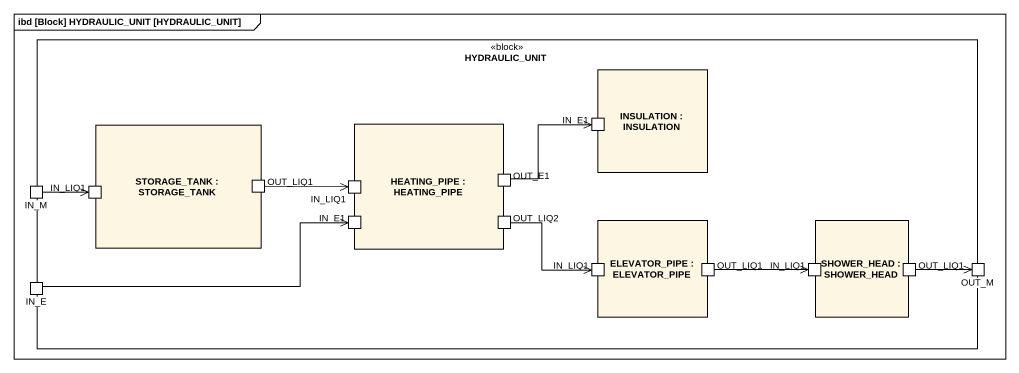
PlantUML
@startuml
mainframe ibd [Block] HYDRAULIC_UNIT [HYDRAULIC_UNIT]
rectangle HYDRAULIC_UNIT <<block>> {
  rectangle "INSULATION : INSULATION" as INSULATION {
    port IN_E1
  }
  rectangle "STORAGE_TANK : STORAGE_TANK" as STORAGE_TANK {
    port IN_LIQ1
    port OUT_LIQ1
  }
  rectangle "HEATING_PIPE : HEATING_PIPE" as HEATING_PIPE {
    port "IN_LIQ1" as IN_LIQ1_2
    port OUT_E1
    port "IN_E1" as IN_E1_2
    port OUT_LIQ2
  }
  port IN_M
  rectangle "ELEVATOR_PIPE : ELEVATOR_PIPE" as ELEVATOR_PIPE {
    port "IN_LIQ1" as IN_LIQ1_3
    port "OUT_LIQ1" as OUT_LIQ1_2
  }
  rectangle "SHOWER_HEAD : SHOWER_HEAD" as SHOWER_HEAD {
    port "IN_LIQ1" as IN_LIQ1_4
    port "OUT_LIQ1" as OUT_LIQ1_3
  }
  port OUT_M
  port IN_E
}
IN_M -right-> IN_LIQ1
OUT_LIQ1 -right-> IN_LIQ1_2
OUT_E1 -right-> IN_E1
OUT_LIQ2 -right-> IN_LIQ1_3
OUT_LIQ1_2 -right-> IN_LIQ1_4
OUT_LIQ1_3 -right-> OUT_M
IN_E -right-> IN_E1_2
@enduml
